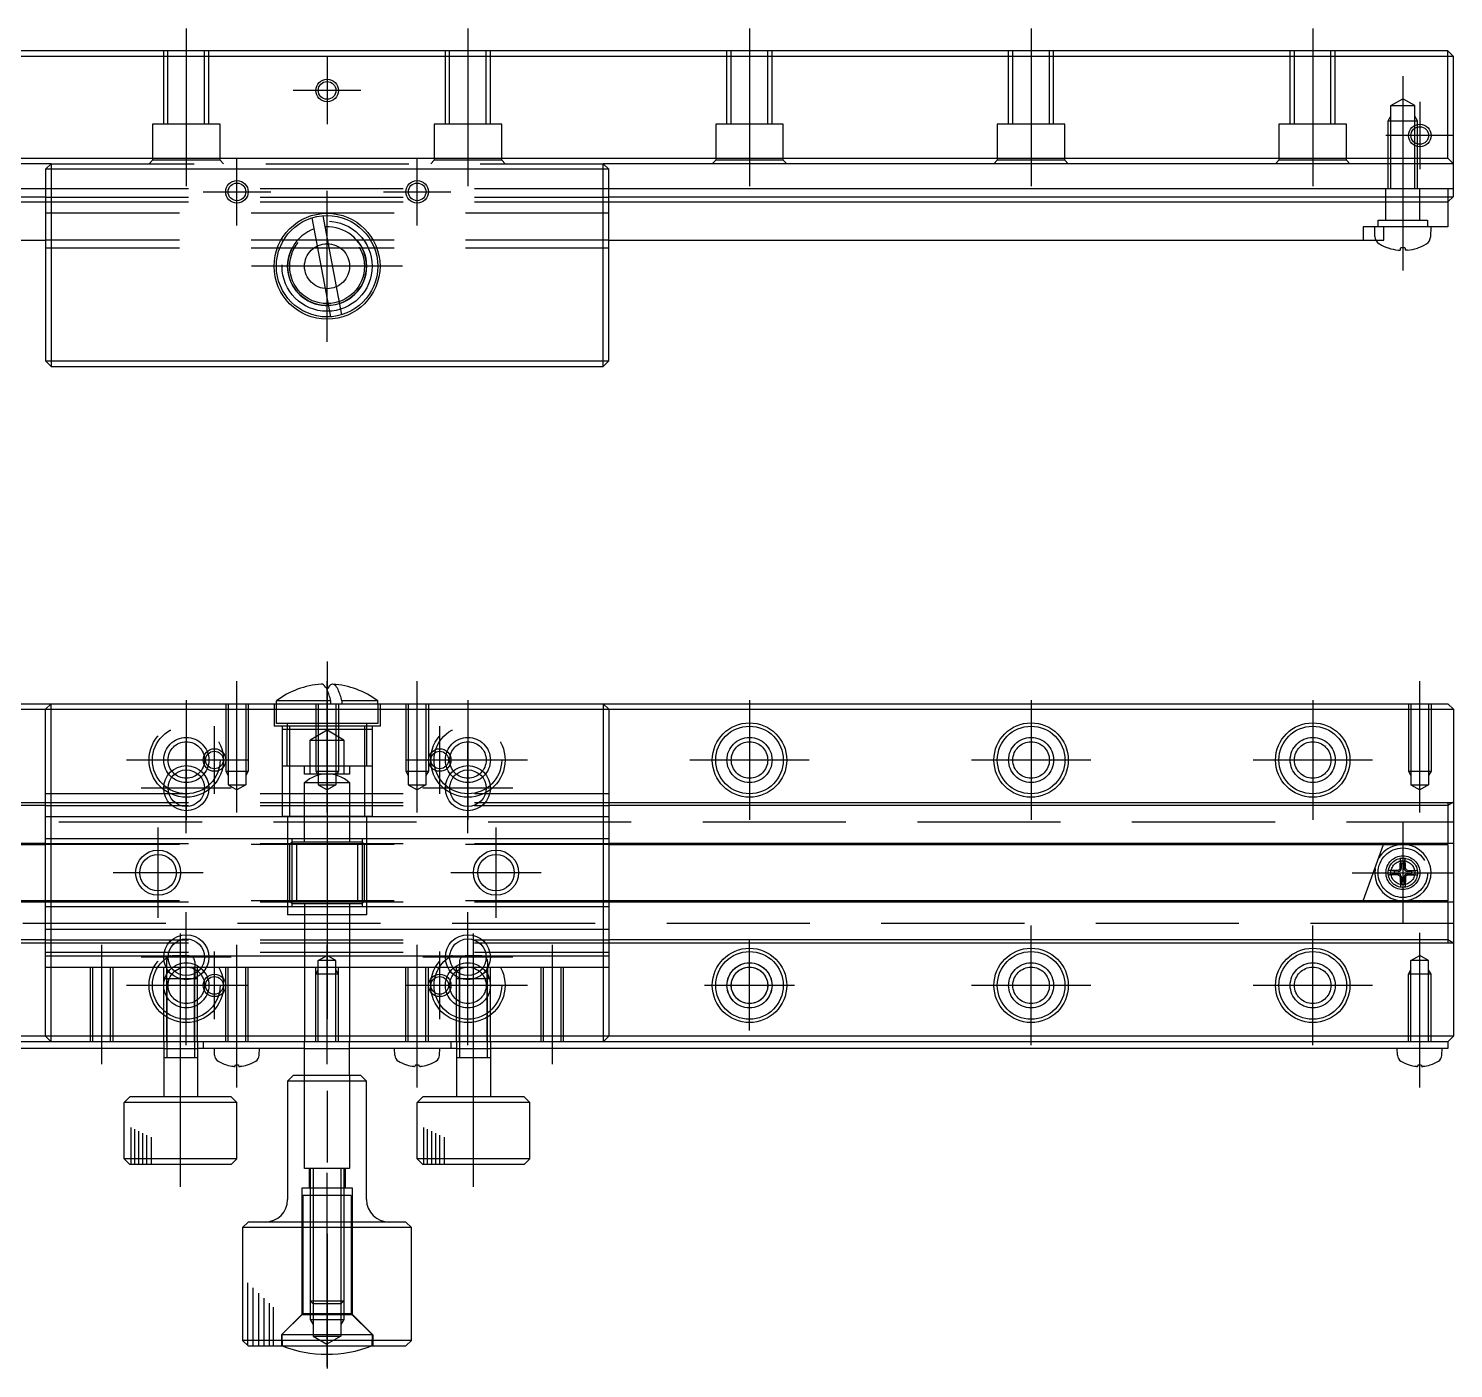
# Model space of a CAD drawing. Extents: x 1 to 398, y 0 to 247.
# Drawn here: x 198 to 324.5, y 128.4 to 247.3 of the extents above; entities that cross this region are included whole.
import ezdxf

# ---------------------------------------------------------------- set-up
doc = ezdxf.new("R2010")
doc.units = 0
doc.linetypes.add('CENTER', pattern=[50.8, 31.75, -6.35, 6.35, -6.35])
doc.linetypes.add('DASHED', pattern=[19.05, 12.7, -6.35])
doc.layers.get('0').update_dxf_attribs({"linetype": 'CONTINUOUS'})
doc.layers.add('CENTER', color=1, linetype='CENTER')

msp = doc.modelspace()

# ---------------------------------------------------------------- linework, layer by layer
at = {"color": 7, "linetype": 'CONTINUOUS'}
for p, q in [((324.47, 244.83), (124.47, 244.83)), ((323.97, 245.33), (124.97, 245.33)), ((324.47, 244.83), (323.97, 245.33)), ((323.97, 235.83), (323.97, 245.33)), ((324.47, 232.43), (324.47, 244.83)), ((199.97, 235.33), (124.47, 235.33)), ((124.97, 235.83), (323.97, 235.83)), ((199.97, 235.33), (199.47, 234.83)), ((199.97, 235.33), (199.97, 217.33)), ((324.47, 235.33), (248.97, 235.33)), ((249.47, 234.83), (248.97, 235.33)), ((248.97, 217.33), (248.97, 235.33)), ((324.47, 235.33), (323.97, 235.83)), ((199.47, 234.83), (199.47, 217.83)), ((249.47, 234.83), (199.47, 234.83)), ((249.47, 217.83), (249.47, 234.83)), ((124.47, 233.13), (199.47, 233.13)), ((249.47, 233.13), (324.47, 233.13)), ((323.97, 233.13), (323.97, 229.73)), ((199.47, 232.36), (124.53, 232.36)), ((124.97, 231.93), (199.47, 231.93)), ((324.4, 232.36), (249.47, 232.36)), ((249.47, 231.93), (323.97, 231.93)), ((323.97, 231.93), (324.47, 232.43)), ((224.8, 221.74), (223.15, 230.53)), ((225.78, 221.92), (224.13, 230.71)), ((317.49, 228.87), (317.47, 229.73)), ((323.97, 229.73), (318.27, 229.73)), ((318.27, 228.53), (318.27, 229.73)), ((322.44, 228.87), (322.47, 229.73)), ((131.34, 228.53), (199.47, 228.53)), ((249.47, 228.53), (318.27, 228.53)), ((318.67, 227.85), (318.67, 227.85)), ((320.16, 227.85), (319.77, 227.85)), ((321.26, 227.85), (321.26, 227.85)), ((319.55, 227.65), (319.57, 227.65)), ((319.57, 227.65), (319.59, 227.65)), ((319.59, 227.65), (319.61, 227.65)), ((319.61, 227.65), (319.62, 227.65)), ((319.62, 227.65), (319.63, 227.65)), ((319.63, 227.65), (319.64, 227.65)), ((319.64, 227.65), (319.65, 227.65)), ((319.65, 227.65), (319.65, 227.65)), ((319.65, 227.65), (319.66, 227.65)), ((319.66, 227.65), (319.67, 227.65)), ((319.67, 227.65), (319.67, 227.65)), ((319.67, 227.65), (319.68, 227.65)), ((319.68, 227.65), (319.69, 227.65)), ((319.69, 227.65), (319.69, 227.65)), ((319.69, 227.65), (319.7, 227.65)), ((319.7, 227.65), (319.7, 227.65)), ((319.7, 227.65), (319.71, 227.65)), ((319.71, 227.65), (319.71, 227.65)), ((319.71, 227.65), (319.72, 227.65)), ((319.72, 227.65), (319.72, 227.65)), ((320.22, 227.65), (320.21, 227.65)), ((320.23, 227.65), (320.22, 227.65)), ((320.22, 227.65), (320.22, 227.65)), ((320.22, 227.65), (320.22, 227.65)), ((320.24, 227.65), (320.23, 227.65)), ((320.23, 227.65), (320.23, 227.65)), ((320.25, 227.65), (320.24, 227.65)), ((320.24, 227.65), (320.24, 227.65)), ((320.26, 227.65), (320.25, 227.65)), ((320.27, 227.65), (320.26, 227.65)), ((320.26, 227.65), (320.26, 227.65)), ((320.28, 227.65), (320.27, 227.65)), ((320.29, 227.65), (320.28, 227.65)), ((320.28, 227.65), (320.28, 227.65)), ((320.3, 227.65), (320.29, 227.65)), ((320.31, 227.65), (320.3, 227.65)), ((320.32, 227.65), (320.31, 227.65)), ((320.34, 227.65), (320.32, 227.65)), ((320.36, 227.65), (320.34, 227.65)), ((320.38, 227.65), (320.36, 227.65)), ((199.47, 217.83), (199.97, 217.33)), ((199.47, 217.83), (249.47, 217.83)), ((248.97, 217.33), (249.47, 217.83)), ((199.97, 217.33), (248.97, 217.33)), ((124.97, 187.41), (323.97, 187.41)), ((199.47, 186.91), (199.97, 187.41)), ((199.97, 157.41), (199.97, 187.41)), ((224.8, 187.66), (219.97, 187.66)), ((219.97, 187.41), (219.97, 187.66)), ((224.8, 187.41), (224.8, 187.66)), ((225.78, 187.66), (225.78, 187.41)), ((228.97, 187.66), (225.78, 187.66)), ((228.97, 187.41), (228.97, 187.66)), ((248.97, 187.41), (249.47, 186.91)), ((248.97, 187.41), (248.97, 157.41)), ((323.97, 187.41), (324.47, 186.91)), ((124.47, 186.91), (324.47, 186.91)), ((199.47, 157.91), (199.47, 186.91)), ((249.47, 186.91), (249.47, 157.91)), ((324.47, 186.91), (324.47, 157.91)), ((124.53, 178.63), (199.47, 178.63)), ((199.47, 178.38), (124.97, 178.38)), ((249.47, 178.63), (324.4, 178.63)), ((323.97, 178.38), (249.47, 178.38)), ((324.4, 178.63), (323.97, 178.38)), ((323.97, 178.63), (323.97, 178.38)), ((323.97, 178.38), (323.97, 175.01)), ((324.4, 178.63), (324.47, 178.59)), ((199.47, 177.41), (249.47, 177.41)), ((199.47, 175.01), (124.47, 175.01)), ((124.97, 174.91), (199.47, 174.91)), ((249.47, 175.41), (199.47, 175.41)), ((221.35, 175.41), (221.35, 169.41)), ((227.58, 175.41), (227.58, 169.41)), ((324.47, 175.01), (249.47, 175.01)), ((249.47, 174.91), (323.97, 174.91)), ((316.45, 169.91), (318.26, 174.91)), ((323.97, 174.91), (323.97, 169.91)), ((319.73, 172.82), (319.77, 173.72)), ((319.84, 173.19), (319.77, 173.61)), ((320.09, 173.19), (320.16, 173.61)), ((320.2, 172.82), (320.16, 173.72)), ((319.55, 172.64), (318.66, 172.61)), ((319.55, 172.18), (318.66, 172.22)), ((319.19, 172.54), (318.76, 172.61)), ((319.19, 172.29), (318.76, 172.22)), ((319.56, 172.53), (319.19, 172.54)), ((319.56, 172.3), (319.19, 172.29)), ((319.85, 172.82), (319.84, 173.19)), ((320.08, 172.82), (320.09, 173.19)), ((320.37, 172.53), (320.74, 172.54)), ((320.37, 172.3), (320.74, 172.29)), ((320.38, 172.64), (321.27, 172.61)), ((320.38, 172.18), (321.27, 172.22)), ((320.74, 172.54), (321.17, 172.61)), ((320.74, 172.29), (321.17, 172.22)), ((319.73, 172), (319.77, 171.11)), ((319.84, 171.64), (319.77, 171.21)), ((319.85, 172), (319.84, 171.64)), ((320.08, 172), (320.09, 171.64)), ((320.09, 171.64), (320.16, 171.21)), ((320.2, 172), (320.16, 171.11)), ((124.47, 169.81), (199.47, 169.81)), ((199.47, 169.91), (124.97, 169.91)), ((323.97, 169.91), (249.47, 169.91)), ((249.47, 169.81), (324.47, 169.81)), ((323.97, 169.81), (323.97, 166.45)), ((199.47, 169.41), (249.47, 169.41)), ((199.47, 167.41), (249.47, 167.41)), ((124.53, 166.2), (199.47, 166.2)), ((199.47, 166.45), (124.97, 166.45)), ((323.97, 166.45), (249.47, 166.45)), ((249.47, 166.2), (324.4, 166.2)), ((324.4, 166.2), (323.97, 166.45)), ((323.97, 166.45), (323.97, 166.2)), ((324.4, 166.2), (324.47, 166.24)), ((199.47, 165.02), (249.47, 165.02)), ((199.47, 164.02), (249.47, 164.02)), ((324.47, 157.91), (124.47, 157.91)), ((323.97, 157.41), (124.97, 157.41)), ((199.97, 157.41), (199.47, 157.91)), ((210.24, 157.41), (210.24, 156.02)), ((212.69, 157.41), (212.69, 156.02)), ((213.47, 157.41), (213.47, 156.81)), ((222.47, 154.41), (222.47, 157.41)), ((226.47, 154.41), (226.47, 157.41)), ((235.47, 157.41), (235.47, 156.81)), ((236.24, 157.41), (236.24, 156.02)), ((238.69, 157.41), (238.69, 156.02)), ((249.47, 157.91), (248.97, 157.41)), ((324.47, 157.91), (323.97, 157.41)), ((323.97, 157.41), (323.97, 156.81)), ((209.97, 156.81), (124.97, 156.81)), ((209.97, 156.02), (212.97, 156.02)), ((209.97, 156.02), (209.97, 152.52)), ((222.47, 156.81), (212.97, 156.81)), ((212.97, 156.02), (212.97, 152.52)), ((214.49, 156.21), (214.47, 156.81)), ((218.44, 156.21), (218.47, 156.81)), ((235.97, 156.81), (226.47, 156.81)), ((230.49, 156.21), (230.47, 156.81)), ((234.44, 156.21), (234.47, 156.81)), ((235.97, 156.02), (238.97, 156.02)), ((235.97, 156.02), (235.97, 152.52)), ((323.97, 156.81), (238.97, 156.81)), ((238.97, 156.02), (238.97, 152.52)), ((319.49, 156.21), (319.47, 156.81)), ((323.44, 156.21), (323.47, 156.81)), ((215.55, 155.35), (215.55, 155.35)), ((216.33, 155.35), (216.6, 155.35)), ((217.38, 155.35), (217.38, 155.35)), ((221.47, 154.41), (220.97, 153.91)), ((227.47, 154.41), (221.47, 154.41)), ((227.97, 153.91), (227.47, 154.41)), ((231.55, 155.35), (231.55, 155.35)), ((232.33, 155.35), (232.6, 155.35)), ((233.38, 155.35), (233.38, 155.35)), ((320.55, 155.35), (320.55, 155.35)), ((321.33, 155.35), (321.6, 155.35)), ((322.38, 155.35), (322.38, 155.35)), ((220.97, 153.91), (220.97, 143.41)), ((227.97, 153.91), (220.97, 153.91)), ((227.97, 143.41), (227.97, 153.91)), ((206.97, 152.52), (206.47, 152.02)), ((216.47, 152.02), (206.47, 152.02)), ((206.47, 147.02), (206.47, 152.02)), ((215.97, 152.52), (206.97, 152.52)), ((215.97, 152.52), (216.47, 152.02)), ((216.47, 147.02), (216.47, 152.02)), ((232.97, 152.52), (232.47, 152.02)), ((242.47, 152.02), (232.47, 152.02)), ((232.47, 147.02), (232.47, 152.02)), ((241.97, 152.52), (232.97, 152.52)), ((241.97, 152.52), (242.47, 152.02)), ((242.47, 147.02), (242.47, 152.02)), ((216.47, 147.02), (206.47, 147.02)), ((206.97, 146.52), (206.47, 147.02)), ((215.97, 146.52), (216.47, 147.02)), ((242.47, 147.02), (232.47, 147.02)), ((232.97, 146.52), (232.47, 147.02)), ((241.97, 146.52), (242.47, 147.02)), ((215.97, 146.52), (206.97, 146.52)), ((241.97, 146.52), (232.97, 146.52)), ((217.47, 141.41), (216.97, 140.91)), ((216.97, 140.91), (216.97, 130.91)), ((231.97, 140.91), (216.97, 140.91)), ((231.47, 141.41), (217.47, 141.41)), ((231.97, 140.91), (231.47, 141.41)), ((231.97, 130.91), (231.97, 140.91)), ((216.97, 130.91), (217.47, 130.41)), ((231.97, 130.91), (216.97, 130.91)), ((217.47, 130.41), (231.47, 130.41)), ((231.47, 130.41), (231.97, 130.91))]:
    msp.add_line(p, q, dxfattribs=at)
at = {"color": 3, "linetype": 'DASHED'}
for p, q in [((209.97, 238.83), (209.97, 245.33)), ((210.34, 238.83), (210.34, 245.33)), ((213.59, 238.83), (213.59, 245.33)), ((213.97, 238.83), (213.97, 245.33)), ((234.97, 238.83), (234.97, 245.33)), ((235.34, 238.83), (235.34, 245.33)), ((238.59, 238.83), (238.59, 245.33)), ((238.97, 238.83), (238.97, 245.33)), ((259.97, 238.83), (259.97, 245.33)), ((260.34, 238.83), (260.34, 245.33)), ((263.59, 238.83), (263.59, 245.33)), ((263.97, 238.83), (263.97, 245.33)), ((284.97, 238.83), (284.97, 245.33)), ((285.34, 238.83), (285.34, 245.33)), ((288.59, 238.83), (288.59, 245.33)), ((288.97, 238.83), (288.97, 245.33)), ((309.97, 238.83), (309.97, 245.33)), ((310.34, 238.83), (310.34, 245.33)), ((313.59, 238.83), (313.59, 245.33)), ((313.97, 238.83), (313.97, 245.33)), ((318.91, 240.48), (319.97, 241.09)), ((318.91, 233.13), (318.91, 240.48)), ((318.91, 240.48), (321.02, 240.48)), ((321.02, 240.48), (319.97, 241.09)), ((321.02, 233.13), (321.02, 240.48)), ((318.67, 239.13), (318.91, 239.55)), ((318.67, 233.13), (318.67, 239.13)), ((318.67, 239.13), (321.27, 239.13)), ((321.27, 239.13), (321.02, 239.55)), ((321.27, 233.13), (321.27, 239.13)), ((214.97, 238.83), (208.97, 238.83)), ((208.97, 238.83), (208.97, 235.63)), ((214.97, 235.63), (214.97, 238.83)), ((239.97, 238.83), (233.97, 238.83)), ((233.97, 238.83), (233.97, 235.63)), ((239.97, 235.63), (239.97, 238.83)), ((264.97, 238.83), (258.97, 238.83)), ((258.97, 238.83), (258.97, 235.63)), ((264.97, 235.63), (264.97, 238.83)), ((289.97, 238.83), (283.97, 238.83)), ((283.97, 238.83), (283.97, 235.63)), ((289.97, 235.63), (289.97, 238.83)), ((314.97, 238.83), (308.97, 238.83)), ((308.97, 238.83), (308.97, 235.63)), ((314.97, 235.63), (314.97, 238.83)), ((199.97, 235.33), (248.97, 235.33)), ((208.97, 235.63), (208.67, 235.33)), ((214.97, 235.63), (208.97, 235.63)), ((215.27, 235.33), (214.97, 235.63)), ((233.97, 235.63), (233.67, 235.33)), ((239.97, 235.63), (233.97, 235.63)), ((240.27, 235.33), (239.97, 235.63)), ((258.97, 235.63), (258.67, 235.33)), ((264.97, 235.63), (258.97, 235.63)), ((265.27, 235.33), (264.97, 235.63)), ((283.97, 235.63), (283.67, 235.33)), ((289.97, 235.63), (283.97, 235.63)), ((290.27, 235.33), (289.97, 235.63)), ((308.97, 235.63), (308.67, 235.33)), ((314.97, 235.63), (308.97, 235.63)), ((315.27, 235.33), (314.97, 235.63)), ((199.47, 233.13), (249.47, 233.13)), ((318.47, 230.33), (318.47, 233.13)), ((321.47, 230.33), (321.47, 233.13)), ((199.47, 232.36), (249.47, 232.36)), ((199.47, 231.93), (249.47, 231.93)), ((249.47, 230.93), (199.47, 230.93)), ((317.77, 230.33), (322.17, 230.33)), ((317.77, 229.73), (317.77, 230.33)), ((322.17, 230.33), (322.17, 229.73)), ((316.45, 229.73), (316.45, 228.53)), ((318.27, 229.73), (316.45, 229.73)), ((249.47, 228.53), (199.47, 228.53)), ((249.47, 227.83), (199.47, 227.83)), ((215.47, 187.41), (215.47, 181.41)), ((215.68, 187.41), (215.68, 180.21)), ((217.25, 187.41), (217.25, 180.21)), ((217.47, 187.41), (217.47, 181.41)), ((219.77, 187.41), (219.77, 185.41)), ((219.97, 185.66), (219.97, 187.41)), ((223.47, 187.41), (223.47, 181.41)), ((223.68, 187.41), (223.68, 180.21)), ((225.25, 187.41), (225.25, 180.21)), ((225.47, 187.41), (225.47, 181.41)), ((228.97, 187.41), (228.97, 185.66)), ((229.17, 187.41), (229.17, 185.41)), ((231.47, 187.41), (231.47, 181.41)), ((231.68, 187.41), (231.68, 180.21)), ((233.25, 187.41), (233.25, 180.21)), ((233.47, 187.41), (233.47, 181.41)), ((320.47, 187.41), (320.47, 181.41)), ((320.68, 187.41), (320.68, 180.21)), ((322.25, 187.41), (322.25, 180.21)), ((322.47, 187.41), (322.47, 181.41)), ((229.17, 185.41), (219.77, 185.41)), ((228.97, 185.66), (219.97, 185.66)), ((220.47, 185.41), (220.47, 177.41)), ((220.47, 185.16), (228.47, 185.16)), ((220.92, 181.86), (220.92, 185.16)), ((220.97, 185.16), (220.97, 185.66)), ((221.14, 185.41), (221.14, 177.41)), ((224.47, 185.06), (222.97, 184.16)), ((225.97, 184.16), (224.47, 185.06)), ((227.79, 185.41), (227.79, 177.41)), ((227.97, 185.66), (227.97, 185.16)), ((228.01, 181.86), (228.01, 185.16)), ((228.47, 185.41), (228.47, 177.41)), ((222.97, 181.16), (222.97, 184.16)), ((222.97, 184.16), (225.97, 184.16)), ((225.97, 184.16), (225.97, 181.16)), ((215.47, 181.41), (215.68, 181.04)), ((215.47, 181.41), (217.47, 181.41)), ((217.47, 181.41), (217.25, 181.04)), ((228.47, 181.86), (220.47, 181.86)), ((222.47, 181.16), (222.47, 181.86)), ((224.47, 181.16), (222.47, 181.16)), ((223.47, 181.41), (223.68, 181.04)), ((223.47, 181.41), (225.47, 181.41)), ((226.47, 181.16), (224.47, 181.16)), ((225.47, 181.41), (225.25, 181.04)), ((226.47, 181.86), (226.47, 181.16)), ((231.47, 181.41), (231.68, 181.04)), ((231.47, 181.41), (233.47, 181.41)), ((233.47, 181.41), (233.25, 181.04)), ((320.47, 181.41), (320.68, 181.04)), ((320.47, 181.41), (322.47, 181.41)), ((322.47, 181.41), (322.25, 181.04)), ((215.68, 180.21), (217.25, 180.21)), ((215.68, 180.21), (216.47, 179.76)), ((217.25, 180.21), (216.47, 179.76)), ((222.47, 175.16), (222.47, 180.4)), ((222.47, 180.4), (226.47, 180.4)), ((223.68, 180.21), (225.25, 180.21)), ((223.68, 180.21), (224.47, 179.76)), ((225.25, 180.21), (224.47, 179.76)), ((226.47, 180.4), (226.47, 175.16)), ((231.68, 180.21), (233.25, 180.21)), ((231.68, 180.21), (232.47, 179.76)), ((233.25, 180.21), (232.47, 179.76)), ((320.68, 180.21), (322.25, 180.21)), ((320.68, 180.21), (321.47, 179.76)), ((322.25, 180.21), (321.47, 179.76)), ((199.47, 179.45), (249.47, 179.45)), ((199.47, 178.63), (249.47, 178.63)), ((199.47, 178.38), (249.47, 178.38)), ((228.47, 177.41), (220.47, 177.41)), ((220.87, 177.41), (220.97, 177.36)), ((220.97, 177.36), (220.97, 168.66)), ((228.06, 177.41), (227.97, 177.36)), ((227.97, 177.36), (227.97, 168.66)), ((124.47, 176.91), (324.47, 176.91)), ((199.47, 175.01), (249.47, 175.01)), ((249.47, 174.91), (199.47, 174.91)), ((221.17, 174.96), (221.37, 175.16)), ((221.17, 169.86), (221.17, 174.96)), ((227.77, 174.96), (221.17, 174.96)), ((221.37, 175.16), (227.57, 175.16)), ((221.76, 174.96), (221.76, 169.86)), ((227.17, 174.96), (227.17, 169.86)), ((227.57, 175.16), (227.77, 174.96)), ((227.77, 174.96), (227.77, 169.86)), ((249.47, 169.91), (199.47, 169.91)), ((199.47, 169.81), (249.47, 169.81)), ((221.37, 169.66), (221.17, 169.86)), ((227.77, 169.86), (221.17, 169.86)), ((227.57, 169.66), (221.37, 169.66)), ((222.47, 169.66), (222.47, 157.41)), ((226.47, 169.66), (226.47, 157.41)), ((227.77, 169.86), (227.57, 169.66)), ((227.97, 168.66), (220.97, 168.66)), ((222.47, 168.66), (222.47, 157.41)), ((226.47, 168.66), (226.47, 157.41)), ((324.47, 167.91), (124.47, 167.91)), ((199.47, 166.45), (249.47, 166.45)), ((199.47, 166.2), (249.47, 166.2)), ((199.47, 165.37), (249.47, 165.37)), ((210.22, 164.52), (210.22, 163.02)), ((212.22, 165.02), (210.72, 165.02)), ((212.72, 164.52), (212.72, 163.02)), ((223.68, 164.61), (224.47, 165.07)), ((223.68, 157.41), (223.68, 164.61)), ((225.25, 164.61), (223.68, 164.61)), ((225.25, 164.61), (224.47, 165.07)), ((225.25, 157.41), (225.25, 164.61)), ((236.22, 164.52), (236.22, 163.02)), ((238.22, 165.02), (236.72, 165.02)), ((238.72, 164.52), (238.72, 163.02)), ((320.68, 164.61), (321.47, 165.07)), ((320.68, 157.41), (320.68, 164.61)), ((322.25, 164.61), (320.68, 164.61)), ((322.25, 164.61), (321.47, 165.07)), ((322.25, 157.41), (322.25, 164.61)), ((203.47, 157.41), (203.47, 164.02)), ((203.68, 157.41), (203.68, 164.02)), ((205.25, 157.41), (205.25, 164.02)), ((205.47, 157.41), (205.47, 164.02)), ((209.97, 157.41), (209.97, 164.02)), ((210.24, 157.41), (210.24, 164.02)), ((212.69, 157.41), (212.69, 164.02)), ((212.97, 157.41), (212.97, 164.02)), ((215.47, 157.41), (215.47, 164.02)), ((215.68, 157.41), (215.68, 164.02)), ((217.25, 157.41), (217.25, 164.02)), ((217.47, 157.41), (217.47, 164.02)), ((223.47, 157.41), (223.47, 164.02)), ((223.47, 163.41), (223.68, 163.79)), ((223.47, 157.41), (223.47, 163.41)), ((225.47, 163.41), (223.47, 163.41)), ((223.68, 157.41), (223.68, 164.02)), ((225.25, 157.41), (225.25, 164.02)), ((225.47, 163.41), (225.25, 163.79)), ((225.47, 157.41), (225.47, 164.02)), ((225.47, 157.41), (225.47, 163.41)), ((231.47, 157.41), (231.47, 164.02)), ((231.68, 157.41), (231.68, 164.02)), ((233.25, 157.41), (233.25, 164.02)), ((233.47, 157.41), (233.47, 164.02)), ((235.97, 157.41), (235.97, 164.02)), ((236.24, 157.41), (236.24, 164.02)), ((238.69, 157.41), (238.69, 164.02)), ((238.97, 157.41), (238.97, 164.02)), ((243.47, 157.41), (243.47, 164.02)), ((243.68, 157.41), (243.68, 164.02)), ((245.25, 157.41), (245.25, 164.02)), ((245.47, 157.41), (245.47, 164.02)), ((320.47, 163.41), (320.68, 163.79)), ((320.47, 157.41), (320.47, 163.41)), ((322.47, 163.41), (320.47, 163.41)), ((322.47, 163.41), (322.25, 163.79)), ((322.47, 157.41), (322.47, 163.41)), ((209.97, 163.02), (212.97, 163.02)), ((210.24, 163.02), (210.24, 157.41)), ((212.69, 163.02), (212.69, 157.41)), ((235.97, 163.02), (238.97, 163.02)), ((236.24, 163.02), (236.24, 157.41)), ((238.69, 163.02), (238.69, 157.41)), ((209.97, 156.81), (212.97, 156.81)), ((222.47, 156.81), (226.47, 156.81)), ((235.97, 156.81), (238.97, 156.81)), ((222.47, 146.16), (222.47, 154.41)), ((226.47, 154.41), (226.47, 146.16)), ((226.47, 146.16), (222.47, 146.16)), ((226.47, 146.16), (222.47, 146.16)), ((222.87, 146.16), (222.87, 144.41)), ((222.97, 146.16), (222.97, 134.43)), ((223.24, 146.16), (223.24, 134.16)), ((225.69, 146.16), (225.69, 134.16)), ((225.97, 146.16), (225.97, 134.43)), ((226.07, 146.16), (226.07, 144.41)), ((226.72, 144.41), (222.22, 144.41)), ((222.22, 144.41), (222.22, 133.21)), ((226.72, 133.21), (226.72, 144.41)), ((222.31, 143.77), (222.31, 133.27)), ((226.61, 143.77), (222.31, 143.77)), ((222.96, 143.77), (222.96, 132.77)), ((223.23, 143.77), (223.23, 131.27)), ((225.69, 143.77), (225.69, 131.27)), ((225.96, 143.77), (225.96, 132.77)), ((226.61, 143.77), (226.61, 133.27)), ((223.24, 134.16), (222.97, 134.43)), ((222.97, 134.43), (225.97, 134.43)), ((225.69, 134.16), (223.24, 134.16)), ((225.97, 134.43), (225.69, 134.16)), ((220.42, 131.41), (222.22, 133.21)), ((222.31, 133.27), (220.46, 131.42)), ((222.22, 133.21), (226.72, 133.21)), ((226.61, 133.27), (222.31, 133.27)), ((226.61, 133.27), (228.46, 131.42)), ((226.72, 133.21), (228.52, 131.41)), ((222.96, 132.77), (223.23, 132.31)), ((222.96, 132.77), (225.96, 132.77)), ((225.96, 132.77), (225.69, 132.31)), ((228.52, 131.41), (220.42, 131.41)), ((220.42, 131.41), (220.42, 130.41)), ((220.46, 131.42), (220.46, 130.92)), ((220.46, 131.42), (228.46, 131.42)), ((220.49, 130.92), (220.49, 130.42)), ((223.23, 131.27), (225.69, 131.27)), ((223.23, 131.27), (224.46, 130.56)), ((225.69, 131.27), (224.46, 130.56)), ((228.43, 130.92), (228.43, 130.42)), ((228.46, 131.42), (228.46, 130.92)), ((228.52, 131.41), (228.52, 130.41))]:
    msp.add_line(p, q, dxfattribs=at)
at = {"color": 3, "linetype": 'CONTINUOUS'}
for p, q in [((209.97, 157.41), (209.97, 156.02)), ((212.97, 157.41), (212.97, 156.02)), ((235.97, 157.41), (235.97, 156.02)), ((238.97, 157.41), (238.97, 156.02)), ((207.04, 149.81), (207.04, 146.53)), ((207.37, 149.65), (207.37, 146.53)), ((207.73, 149.48), (207.73, 146.53)), ((208.09, 149.3), (208.09, 146.53)), ((233.04, 149.81), (233.04, 146.53)), ((233.37, 149.65), (233.37, 146.53)), ((233.73, 149.48), (233.73, 146.53)), ((234.09, 149.3), (234.09, 146.53)), ((208.45, 149.13), (208.45, 146.53)), ((208.85, 148.93), (208.85, 146.53)), ((234.45, 149.13), (234.45, 146.53)), ((234.85, 148.93), (234.85, 146.53)), ((217.42, 136), (217.42, 130.46)), ((217.89, 135.56), (217.89, 130.41)), ((218.39, 135.09), (218.39, 130.41)), ((218.86, 134.64), (218.86, 130.41)), ((219.32, 134.2), (219.32, 130.41)), ((219.69, 133.86), (219.69, 130.41))]:
    msp.add_line(p, q, dxfattribs=at)
for centre, radius in [((224.47, 241.83), 1), ((321.47, 237.83), 1), ((216.47, 232.83), 1), ((232.47, 232.83), 1), ((214.47, 182.41), 1), ((234.47, 182.41), 1), ((211.97, 179.91), 2), ((236.97, 179.91), 2), ((209.47, 172.41), 2), ((239.47, 172.41), 2), ((211.97, 164.91), 2), ((236.97, 164.91), 2), ((214.47, 162.41), 1), ((234.47, 162.41), 1), ((261.97, 162.41), 2)]:
    msp.add_circle(centre, radius, dxfattribs=at)
at = {"color": 7, "linetype": 'CONTINUOUS'}
for centre, radius in [((224.47, 241.83), 0.783), ((321.47, 237.83), 0.783), ((216.47, 232.83), 0.783), ((232.47, 232.83), 0.783), ((224.47, 226.23), 4.7), ((224.47, 226.23), 4.5), ((261.97, 182.41), 3.3), ((261.97, 182.41), 3), ((286.97, 182.41), 3.3), ((286.97, 182.41), 3), ((311.97, 182.41), 3.3), ((311.97, 182.41), 3), ((214.47, 182.41), 0.783), ((234.47, 182.41), 0.783), ((211.97, 179.91), 1.62), ((236.97, 179.91), 1.62), ((209.47, 172.41), 1.62), ((239.47, 172.41), 1.62), ((211.97, 164.91), 1.62), ((236.97, 164.91), 1.62), ((261.97, 162.41), 3.3), ((261.97, 162.41), 3), ((286.97, 162.41), 3.3), ((286.97, 162.41), 3), ((311.97, 162.41), 3.3), ((311.97, 162.41), 3), ((214.47, 162.41), 0.783), ((234.47, 162.41), 0.783), ((261.97, 162.41), 1.62)]:
    msp.add_circle(centre, radius, dxfattribs=at)
at = {"color": 3, "linetype": 'DASHED'}
for centre, radius in [((224.47, 226.23), 4), ((224.47, 226.23), 3.5), ((224.47, 226.23), 3.32), ((224.47, 226.23), 2), ((211.97, 182.41), 3.3), ((211.97, 182.41), 3), ((236.97, 182.41), 3.3), ((236.97, 182.41), 3), ((211.97, 182.41), 2), ((211.97, 182.41), 1.62), ((236.97, 182.41), 2), ((236.97, 182.41), 1.62), ((261.97, 182.41), 2), ((261.97, 182.41), 1.62), ((286.97, 182.41), 2), ((286.97, 182.41), 1.62), ((311.97, 182.41), 2), ((311.97, 182.41), 1.62), ((319.97, 172.41), 2.2), ((319.97, 172.41), 1.5), ((319.97, 172.41), 1.3), ((319.97, 172.41), 1.06), ((211.97, 162.41), 3.3), ((211.97, 162.41), 3), ((236.97, 162.41), 3.3), ((236.97, 162.41), 3), ((211.97, 162.41), 2), ((211.97, 162.41), 1.62), ((236.97, 162.41), 2), ((236.97, 162.41), 1.62), ((261.97, 162.41), 2), ((261.97, 162.41), 1.62), ((286.97, 162.41), 2), ((286.97, 162.41), 1.62), ((311.97, 162.41), 2), ((311.97, 162.41), 1.62)]:
    msp.add_circle(centre, radius, dxfattribs=at)
at = {"color": 7, "linetype": 'CONTINUOUS'}
for centre, radius, start, end in [((224.47, 226.23), 3.5, 108.8864, 272.46), ((224.47, 226.23), 3.5, 288.8864, 92.46), ((318.29, 228.9), 0.8, 182, 238.5303), ((319.97, 231.63), 4, 238.5303, 250.7011), ((318.67, 227.93), 0.086, 250.7011, 270), ((319.96, 231.65), 4.01, 251.2625, 264.1861), ((317.61, 228.13), 2.18, 347.2857, 352.4159), ((322.47, 228.16), 2.33, 187.8368, 192.6335), ((319.97, 231.64), 4.01, 275.8074, 288.7523), ((321.26, 227.93), 0.0826, 269.7995, 289.6997), ((319.97, 231.63), 4, 289.2989, 301.4697), ((321.64, 228.9), 0.8, 301.4697, 358), ((319.71, 227.74), 0.0925, 277.7012, 279.7973), ((319.71, 227.72), 0.0714, 279.8385, 281.1056), ((319.71, 227.71), 0.0594, 281.1053, 282.4618), ((319.72, 227.69), 0.0439, 282.3676, 285.7508), ((319.72, 227.68), 0.0279, 285.7045, 290.2363), ((319.72, 227.67), 0.0164, 290.1482, 296.5854), ((319.73, 227.66), 0.00887, 296.4118, 306.0413), ((319.73, 227.66), 0.00452, 305.7741, 320.8122), ((319.73, 227.65), 0.00246, 320.7926, 343.2439), ((320.21, 227.69), 0.0439, 254.2492, 257.6324), ((320.21, 227.68), 0.0279, 249.7637, 254.2955), ((320.21, 227.67), 0.0164, 243.4146, 249.8518), ((320.2, 227.66), 0.00887, 233.9587, 243.5882), ((320.2, 227.66), 0.00452, 219.1878, 234.2259), ((320.2, 227.65), 0.00246, 196.7561, 219.2074), ((320.22, 227.74), 0.0925, 260.2027, 262.2988), ((320.22, 227.72), 0.0714, 258.8944, 260.1615), ((320.22, 227.71), 0.0594, 257.5382, 258.8947), ((224.47, 181.66), 7.5, 93.89, 126.8699), ((223.97, 188.84), 0.309, 50.9176, 92.0655), ((223.39, 188.2), 1.17, 23.3134, 48.7284), ((225.54, 188.2), 1.17, 131.2716, 156.6866), ((219.57, 186.45), 5.37, 13.045, 24.2896), ((224.97, 188.81), 0.335, 92.8178, 127.6802), ((224.94, 188.81), 0.335, 52.3198, 87.1822), ((224.47, 181.66), 7.5, 53.1301, 86.11), ((224.37, 188.2), 1.17, 23.3134, 48.7284), ((220.55, 186.45), 5.37, 13.045, 24.2896), ((319.97, 172.41), 2.5, 171.1835, 148.8165), ((320.48, 173.68), 0.712, 176.5904, 185.1614), ((319.45, 173.68), 0.712, 354.8386, 3.4096), ((318.7, 171.9), 0.712, 84.8386, 93.4096), ((318.7, 172.93), 0.712, 266.5904, 275.1614), ((319.97, 172.41), 0.785, 170.6933, 189.3067), ((319.55, 172.83), 0.185, 271.6506, 358.3487), ((319.55, 172), 0.185, 1.6506, 88.3487), ((319.57, 172.81), 0.281, 267.9982, 2.0018), ((319.57, 172.01), 0.281, 357.9982, 92.0018), ((319.97, 172.41), 0.785, 80.6933, 99.3067), ((320.36, 172.81), 0.281, 177.9982, 272.0018), ((320.36, 172.01), 0.281, 87.9982, 182.0018), ((320.38, 172.83), 0.185, 181.6513, 268.3494), ((320.38, 172), 0.185, 91.6513, 178.3494), ((319.97, 172.41), 0.785, 350.6933, 9.3067), ((321.23, 171.9), 0.712, 86.5904, 95.1614), ((321.23, 172.93), 0.712, 264.8386, 273.4096), ((320.48, 171.15), 0.712, 174.8386, 183.4096), ((319.97, 172.41), 0.785, 260.6933, 279.3067), ((319.45, 171.15), 0.712, 356.5904, 5.1614), ((215.13, 156.23), 0.64, 182, 238.4554), ((216.47, 158.41), 3.2, 238.4554, 252.9888), ((216.47, 158.41), 3.2, 287.0112, 301.5446), ((217.8, 156.23), 0.64, 301.5446, 358), ((231.13, 156.23), 0.64, 182, 238.4554), ((232.47, 158.41), 3.2, 238.4554, 252.9888), ((232.47, 158.41), 3.2, 287.0112, 301.5446), ((233.8, 156.23), 0.64, 301.5446, 358), ((320.13, 156.23), 0.64, 182, 238.4554), ((321.47, 158.41), 3.2, 238.4554, 252.9888), ((321.47, 158.41), 3.2, 287.0112, 301.5446), ((322.8, 156.23), 0.64, 301.5446, 358), ((215.55, 155.41), 0.06, 252.9888, 270), ((216.46, 158.42), 3.2, 253.2797, 264.8964), ((216.3, 156.56), 1.34, 264.8767, 266.9295), ((216.28, 156.23), 1, 266.9939, 267.6385), ((216.27, 156.12), 0.892, 267.636, 268.3187), ((216.27, 155.97), 0.744, 268.315, 269.0743), ((216.26, 155.8), 0.572, 269.0684, 269.9639), ((216.26, 155.64), 0.417, 269.9656, 271.0689), ((216.27, 155.54), 0.314, 271.0589, 272.4002), ((216.27, 155.44), 0.212, 272.3818, 274.1442), ((216.28, 155.35), 0.125, 274.105, 276.6612), ((216.28, 155.29), 0.0626, 276.5949, 280.6915), ((215.21, 155.51), 1.13, 345.4904, 351.8694), ((216.29, 155.25), 0.028, 280.525, 287.4044), ((216.3, 155.24), 0.00929, 286.832, 300.9811), ((216.3, 155.23), 0.00222, 299.568, 335.9004), ((217.72, 155.51), 1.13, 188.1306, 194.5096), ((216.65, 155.29), 0.0626, 259.3085, 263.4051), ((216.64, 155.25), 0.028, 252.5956, 259.475), ((216.63, 155.24), 0.00929, 239.0189, 253.168), ((216.63, 155.23), 0.00222, 204.0996, 240.432), ((216.66, 155.44), 0.212, 265.8558, 267.6182), ((216.65, 155.35), 0.125, 263.3388, 265.895), ((216.66, 155.54), 0.314, 267.5998, 268.9411), ((216.67, 155.64), 0.417, 268.9311, 270.0344), ((216.66, 155.97), 0.744, 270.9257, 271.685), ((216.67, 155.8), 0.572, 270.0361, 270.9316), ((216.66, 156.12), 0.892, 271.6813, 272.364), ((216.65, 156.23), 1, 272.3615, 273.0061), ((216.63, 156.56), 1.34, 273.0705, 275.1233), ((216.47, 158.42), 3.2, 275.1036, 286.7203), ((217.38, 155.41), 0.06, 270, 287.0112), ((231.55, 155.41), 0.06, 252.9888, 270), ((232.46, 158.42), 3.2, 253.2797, 264.8964), ((232.3, 156.56), 1.34, 264.8767, 266.9295), ((232.28, 156.23), 1, 266.9939, 267.6385), ((232.27, 156.12), 0.892, 267.636, 268.3187), ((232.27, 155.97), 0.744, 268.315, 269.0743), ((232.26, 155.8), 0.572, 269.0684, 269.9639), ((232.26, 155.64), 0.417, 269.9656, 271.0689), ((232.27, 155.54), 0.314, 271.0589, 272.4002), ((232.27, 155.44), 0.212, 272.3818, 274.1442), ((232.28, 155.35), 0.125, 274.105, 276.6612), ((232.28, 155.29), 0.0626, 276.5949, 280.6915), ((231.21, 155.51), 1.13, 345.4904, 351.8694), ((232.29, 155.25), 0.028, 280.525, 287.4044), ((232.3, 155.24), 0.00929, 286.832, 300.9811), ((232.3, 155.23), 0.00222, 299.568, 335.9004), ((233.72, 155.51), 1.13, 188.1306, 194.5096), ((232.65, 155.29), 0.0626, 259.3085, 263.4051), ((232.64, 155.25), 0.028, 252.5956, 259.475), ((232.63, 155.24), 0.00929, 239.0189, 253.168), ((232.63, 155.23), 0.00222, 204.0996, 240.432), ((232.66, 155.44), 0.212, 265.8558, 267.6182), ((232.65, 155.35), 0.125, 263.3388, 265.895), ((232.66, 155.54), 0.314, 267.5998, 268.9411), ((232.67, 155.64), 0.417, 268.9311, 270.0344), ((232.66, 155.97), 0.744, 270.9257, 271.685), ((232.67, 155.8), 0.572, 270.0361, 270.9316), ((232.66, 156.12), 0.892, 271.6813, 272.364), ((232.65, 156.23), 1, 272.3615, 273.0061), ((232.63, 156.56), 1.34, 273.0705, 275.1233), ((232.47, 158.42), 3.2, 275.1036, 286.7203), ((233.38, 155.41), 0.06, 270, 287.0112), ((320.55, 155.41), 0.06, 252.9888, 270), ((321.46, 158.42), 3.2, 253.2797, 264.8964), ((321.3, 156.56), 1.34, 264.8767, 266.9295), ((321.28, 156.23), 1, 266.9939, 267.6385), ((321.27, 156.12), 0.892, 267.636, 268.3187), ((321.27, 155.97), 0.744, 268.315, 269.0743), ((321.26, 155.8), 0.572, 269.0684, 269.9639), ((321.26, 155.64), 0.417, 269.9656, 271.0689), ((321.27, 155.54), 0.314, 271.0589, 272.4002), ((321.27, 155.44), 0.212, 272.3818, 274.1442), ((321.28, 155.35), 0.125, 274.105, 276.6612), ((321.28, 155.29), 0.0626, 276.5949, 280.6915), ((320.21, 155.51), 1.13, 345.4904, 351.8694), ((321.29, 155.25), 0.028, 280.525, 287.4044), ((321.3, 155.24), 0.00929, 286.832, 300.9811), ((321.3, 155.23), 0.00222, 299.568, 335.9004), ((322.72, 155.51), 1.13, 188.1306, 194.5096), ((321.65, 155.29), 0.0626, 259.3085, 263.4051), ((321.64, 155.25), 0.028, 252.5956, 259.475), ((321.63, 155.24), 0.00929, 239.0189, 253.168), ((321.63, 155.23), 0.00222, 204.0996, 240.432), ((321.66, 155.44), 0.212, 265.8558, 267.6182), ((321.65, 155.35), 0.125, 263.3388, 265.895), ((321.66, 155.54), 0.314, 267.5998, 268.9411), ((321.67, 155.64), 0.417, 268.9311, 270.0344), ((321.66, 155.97), 0.744, 270.9257, 271.685), ((321.67, 155.8), 0.572, 270.0361, 270.9316), ((321.66, 156.12), 0.892, 271.6813, 272.364), ((321.65, 156.23), 1, 272.3615, 273.0061), ((321.63, 156.56), 1.34, 273.0705, 275.1233), ((321.47, 158.42), 3.2, 275.1036, 286.7203), ((322.38, 155.41), 0.06, 270, 287.0112), ((218.97, 143.41), 2, 270, 0), ((229.97, 143.41), 2, 180, 270), ((224.46, 140.55), 10.88, 248.5967, 291.4033)]:
    msp.add_arc(centre, radius, start, end, dxfattribs=at)
at = {"color": 3, "linetype": 'DASHED'}
for centre, radius, start, end in [((224.47, 178.16), 3, 48.1897, 131.8103), ((210.72, 164.52), 0.5, 90, 180), ((212.22, 164.52), 0.5, 360, 90), ((236.72, 164.52), 0.5, 90, 180), ((238.22, 164.52), 0.5, 360, 90)]:
    msp.add_arc(centre, radius, start, end, dxfattribs=at)
at = {"layer": 'CENTER', "color": 1, "linetype": 'CENTER'}
for p, q in [((211.97, 247.33), (211.97, 233.33)), ((236.97, 247.33), (236.97, 233.33)), ((261.97, 247.33), (261.97, 233.33)), ((286.97, 247.33), (286.97, 233.33)), ((311.97, 247.33), (311.97, 233.33)), ((224.47, 244.83), (224.47, 238.83)), ((319.97, 243.09), (319.97, 225.85)), ((227.47, 241.83), (221.47, 241.83)), ((321.47, 240.83), (321.47, 234.83)), ((324.47, 237.83), (318.47, 237.83)), ((216.47, 229.83), (216.47, 235.83)), ((232.47, 229.83), (232.47, 235.83)), ((213.47, 232.83), (219.47, 232.83)), ((224.47, 219.53), (224.47, 232.93)), ((229.47, 232.83), (235.47, 232.83)), ((231.17, 226.23), (217.77, 226.23)), ((224.47, 191.15), (224.47, 128.41)), ((216.47, 177.76), (216.47, 189.41)), ((224.47, 177.76), (224.47, 189.41)), ((232.47, 177.76), (232.47, 189.41)), ((321.47, 177.76), (321.47, 189.41)), ((211.97, 187.71), (211.97, 177.11)), ((236.97, 187.71), (236.97, 177.11)), ((261.97, 187.71), (261.97, 177.11)), ((286.97, 187.71), (286.97, 177.11)), ((311.97, 187.71), (311.97, 177.11)), ((214.47, 179.41), (214.47, 185.41)), ((234.47, 179.41), (234.47, 185.41)), ((211.97, 175.91), (211.97, 183.91)), ((236.97, 175.91), (236.97, 183.91)), ((217.27, 182.41), (206.67, 182.41)), ((217.47, 182.41), (211.47, 182.41)), ((237.47, 182.41), (231.47, 182.41)), ((242.27, 182.41), (231.67, 182.41)), ((267.27, 182.41), (256.67, 182.41)), ((292.27, 182.41), (281.67, 182.41)), ((317.27, 182.41), (306.67, 182.41)), ((215.97, 179.91), (207.97, 179.91)), ((240.97, 179.91), (232.97, 179.91)), ((209.47, 168.41), (209.47, 176.41)), ((239.47, 168.41), (239.47, 176.41)), ((319.97, 176.91), (319.97, 167.91)), ((213.47, 172.41), (205.47, 172.41)), ((243.47, 172.41), (235.47, 172.41)), ((315.47, 172.41), (324.47, 172.41)), ((211.97, 160.91), (211.97, 168.91)), ((236.97, 160.91), (236.97, 168.91)), ((211.47, 144.52), (211.47, 167.02)), ((211.97, 157.11), (211.97, 167.71)), ((236.97, 157.11), (236.97, 167.71)), ((237.47, 144.52), (237.47, 167.02)), ((286.97, 157.11), (286.97, 167.71)), ((311.97, 157.11), (311.97, 167.71)), ((321.47, 153.35), (321.47, 167.07)), ((204.47, 155.41), (204.47, 166.02)), ((216.47, 153.35), (216.47, 166.02)), ((224.47, 155.41), (224.47, 166.02)), ((232.47, 153.35), (232.47, 166.02)), ((244.47, 155.41), (244.47, 166.02)), ((261.97, 158.41), (261.97, 166.41)), ((215.97, 164.91), (207.97, 164.91)), ((214.47, 159.41), (214.47, 165.41)), ((240.97, 164.91), (232.97, 164.91)), ((234.47, 159.41), (234.47, 165.41)), ((217.27, 162.41), (206.67, 162.41)), ((217.47, 162.41), (211.47, 162.41)), ((237.47, 162.41), (231.47, 162.41)), ((242.27, 162.41), (231.67, 162.41)), ((265.97, 162.41), (257.97, 162.41)), ((292.27, 162.41), (281.67, 162.41)), ((317.27, 162.41), (306.67, 162.41)), ((224.46, 145.77), (224.46, 128.56))]:
    msp.add_line(p, q, dxfattribs=at)

doc.saveas('drawing.dxf')
